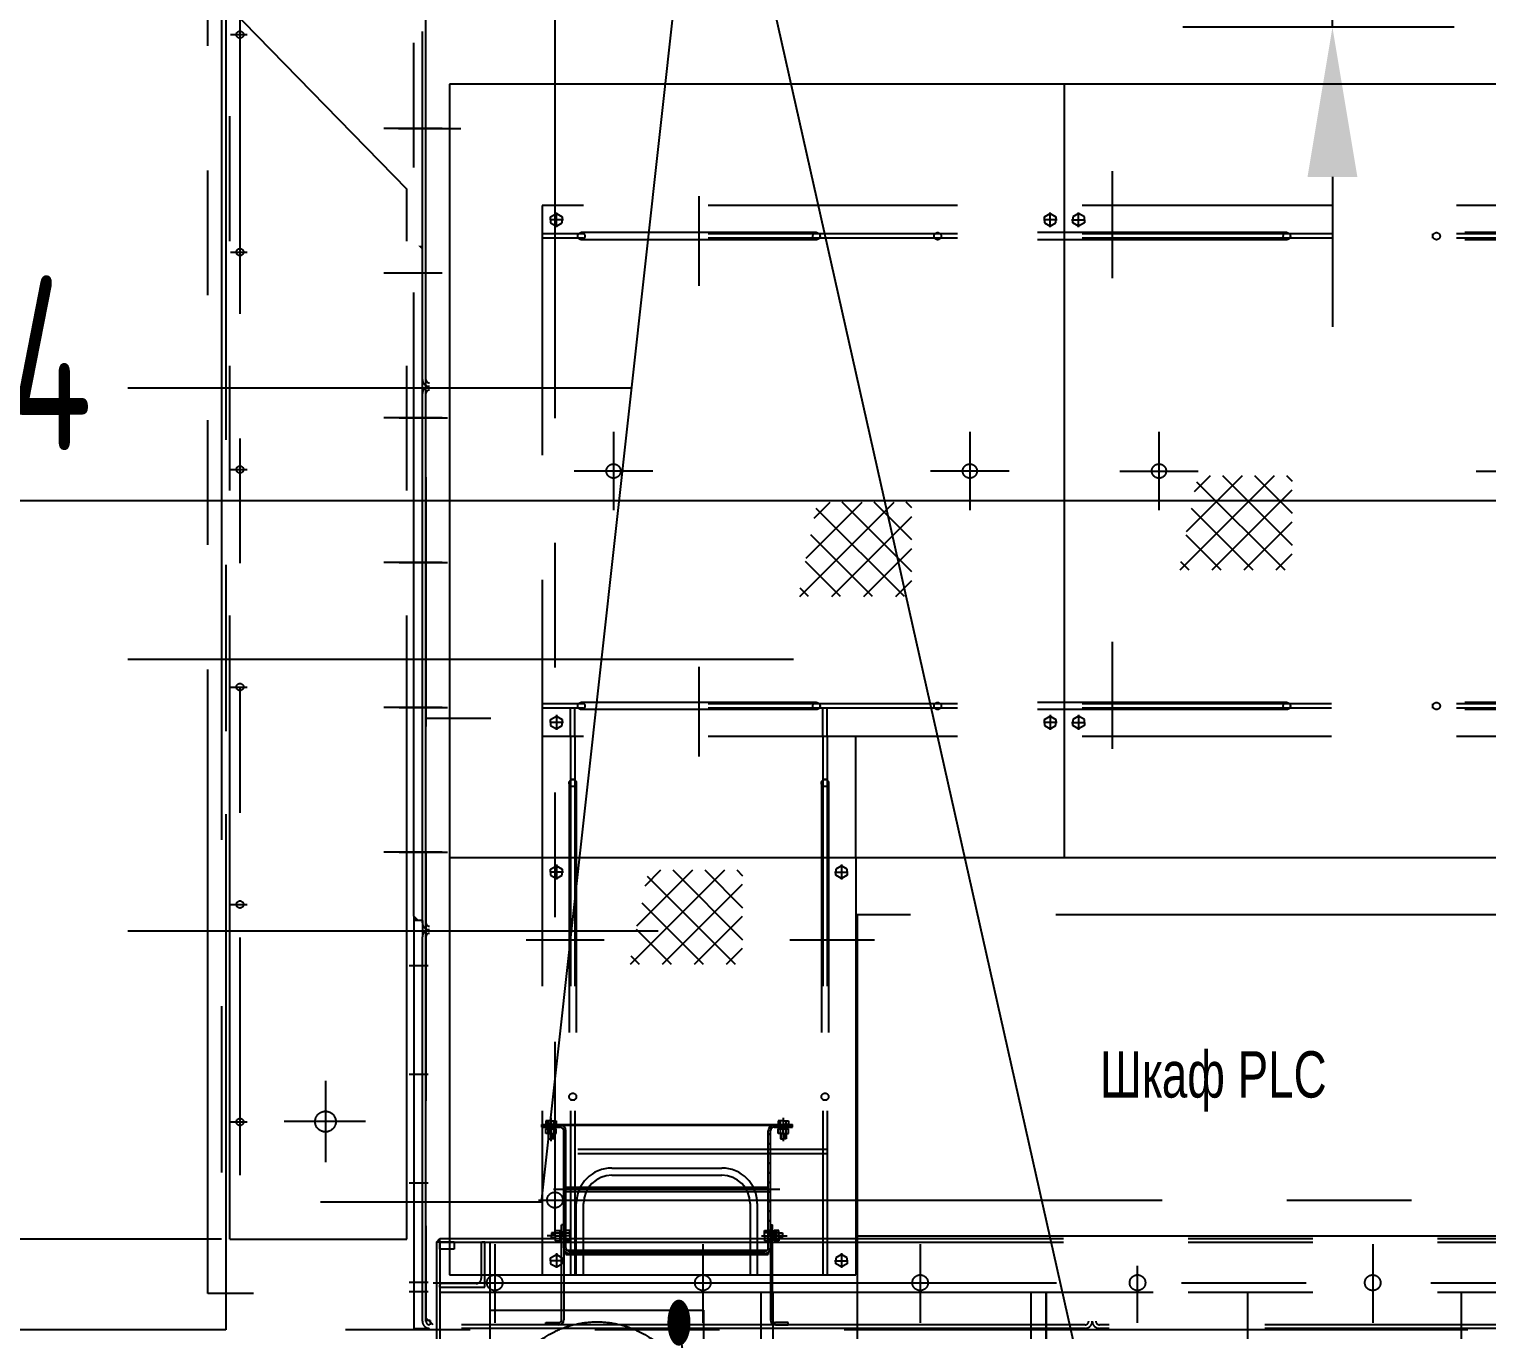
# Model space of a CAD drawing. Header units: millimetres. Extents: x 0 to 29400, y -802 to 20790.
# Drawn here: x 13752 to 15798, y 7170 to 8994 of the extents above; entities that cross this region are included whole.
import ezdxf
from ezdxf.enums import TextEntityAlignment as Align

# ---------------------------------------------------------------- set-up
doc = ezdxf.new("R2010")
doc.units = ezdxf.units.MM
doc.header["$LTSCALE"] = 700
for name, pattern in [('F', [0.75, 0.5, -0.25]), ('G', [2, 1.25, -0.25, 0.25, -0.25]), ('K', [2.5, 1.25, -0.25, 0.25, -0.25, 0.25, -0.25])]:
    doc.linetypes.add(name, pattern=pattern)
for name, color, linetype in [('01', 7, 'Continuous'), ('02', 1, 'Continuous'), ('04', 2, 'F'), ('05', 4, 'G'), ('07', 6, 'K'), ('08', 1, 'Continuous'), ('11', 3, 'Continuous')]:
    doc.layers.add(name, color=color, linetype=linetype)
doc.styles.get("Standard").update_dxf_attribs({"font": 'isocp', "width": 0.707, "bigfont": 'intecad.shx'})
doc.dimstyles.new('INTE', dxfattribs={"dimscale": 70, "dimtxt": 3.5, "dimasz": 3, "dimexe": 3, "dimexo": 0, "dimgap": 1, "dimtad": 1, "dimdec": 0, "dimdsep": 46, "dimtxsty": 'Standard', "dimcen": 0, "dimclrd": 1, "dimclre": 1, "dimclrt": 3, "dimadec": 0, "dimazin": 0, "dimtfac": 1, "dimtdec": 0, "dimtmove": 0, "dimatfit": 0, "dimfxl": 1, "dimarcsym": 0})

# ---------------------------------------------------------------- blocks, each defined once
blk = doc.blocks.new('*D641')
at = {"layer": '02', "color": 1, "linetype": 'Continuous', "lineweight": -2, "ltscale": 1.166667}
for p, q in [((17799.9, 11633.2), (17799.9, 4089.9)), ((4466.3, 10921.1), (4466.3, 4089.9)), ((17589.9, 4299.9), (4676.3, 4299.9))]:
    blk.add_line(p, q, dxfattribs=at)
at = {"layer": '02', "color": 1, "linetype": 'Continuous', "ltscale": 1.166667}
for points in [[(4676.3, 4334.9), (4676.3, 4264.9), (4466.3, 4299.9)], [(17589.9, 4334.9), (17589.9, 4264.9), (17799.9, 4299.9)]]:
    blk.add_solid(points, dxfattribs=at)
at = {"layer": 'Defpoints', "color": 0, "linetype": 'Continuous', "ltscale": 1.166667}
for p in [(17799.9, 11633.2), (4466.3, 10921.1), (4466.3, 4299.9)]:
    blk.add_point(p, dxfattribs=at)
at = {"layer": '02', "color": 3, "linetype": 'Continuous', "ltscale": 1.166667, "insert": (11133.1, 4492.4), "char_height": 245, "attachment_point": 5}
blk.add_mtext('13334', dxfattribs=at)
blk = doc.blocks.new('W4343')
at = {"layer": '07', "color": 6, "linetype": 'K', "ltscale": 1.333333}
for p, q in [((45440.5, -33172.9), (45440.5, -35645.9)), ((45434.5, -33791.9), (45434.5, -35518.9)), ((45434.5, -35518.9), (44164.5, -35518.9)), ((45440.5, -35645.9), (42566.5, -35645.9))]:
    blk.add_line(p, q, dxfattribs=at)
blk = doc.blocks.new('werwerwer')
at = {"layer": '07', "linetype": 'K'}
for points in [[(14834.5, 6247.3), (14840.5, 6241.3), (14840.5, 6247.3)], [(14828.5, 5306.9), (14828.5, 5300.9), (14834.5, 5300.9)]]:
    blk.add_hatch(color=6, dxfattribs=at).paths.add_polyline_path(points)
at = {"layer": '04', "color": 2, "linetype": 'F'}
for p, q in [((14845.5, 5922.9), (14845.5, 7105.9)), ((14807.2, 6411.9), (14894.3, 6411.9)), ((14845.5, 5922.9), (14845.5, 4739.9)), ((14807.8, 5802.9), (14875.7, 5802.9)), ((14807.8, 5599.9), (14875.7, 5599.9)), ((14807.8, 5396.9), (14875.7, 5396.9)), ((14603.5, 4777.9), (14564.5, 4777.9)), ((14851.5, 4739.9), (14845.5, 4739.9)), ((14851.5, 4739.9), (14851.5, 4733.9))]:
    blk.add_line(p, q, dxfattribs=at)
for centre, radius, start, end in [((14850.5, 6059.9), 5, 180, 270), ((14850.5, 6039.9), 5, 90, 180), ((14850.5, 5297.9), 5, 180, 270), ((14850.5, 5277.9), 10, 90, 180), ((14850.5, 5277.9), 5, 90, 180), ((15770.5, 4738.9), 5, 270, 0), ((15770.5, 4738.9), 10, 270, 0)]:
    blk.add_arc(centre, radius, start, end, dxfattribs=at)
at = {"layer": '07', "color": 6, "linetype": 'K'}
for p, q in [((14564.5, 7199.9), (14564.5, 4726.9)), ((14828.5, 5306.9), (14828.5, 7128.9)), ((14840.5, 5300.9), (14840.5, 7122.9)), ((14845.5, 4743.9), (14845.5, 7101.9)), ((14539.5, 4777.9), (14539.5, 7088.9)), ((14584.5, 7027), (14584.5, 4943.6)), ((15026.5, 6880.7), (15026.5, 4865.4)), ((14570.5, 4853.9), (14570.5, 6580.9)), ((14570.5, 6580.9), (14818.5, 6326.9)), ((14840.5, 6059.9), (14840.5, 6547.9)), ((14845.5, 6059.9), (14845.5, 6547.9)), ((14571.2, 6543.4), (14594.4, 6543.4)), ((14868.4, 6411.9), (14786.6, 6411.9)), ((14818.5, 4853.9), (14818.5, 6326.9)), ((14571.2, 6238.4), (14594.4, 6238.4)), ((14868.4, 6208.9), (14786.6, 6208.9)), ((14840.5, 5297.9), (14840.5, 6039.9)), ((14845.5, 5297.9), (14845.5, 6039.9)), ((14868.4, 6005.9), (14786.6, 6005.9)), ((14807.8, 6005.9), (14875.7, 6005.9)), ((14571.2, 5933.4), (14594.4, 5933.4)), ((14868.4, 5802.9), (14786.6, 5802.9)), ((14571.2, 5628.4), (14594.4, 5628.4)), ((14868.4, 5599.9), (14786.6, 5599.9)), ((14845.5, 5584.9), (14936.5, 5584.9)), ((14868.4, 5396.9), (14786.6, 5396.9)), ((14571.2, 5323.4), (14594.4, 5323.4)), ((14828.5, 5306.9), (14828.5, 4728.9)), ((14834.5, 5300.9), (14828.5, 5306.9)), ((14834.5, 5300.9), (14828.5, 5300.9)), ((14840.5, 5300.9), (14834.5, 5300.9)), ((14840.5, 5300.9), (14840.5, 5277.9)), ((14840.5, 4738.9), (14840.5, 5277.9)), ((14845.5, 4738.9), (14845.5, 5277.9)), ((14848.7, 5237.5), (14822.1, 5237.5)), ((14704.5, 5075.9), (14704.5, 4961.8)), ((14848.7, 5085), (14822.1, 5085)), ((14571.2, 5018.4), (14594.4, 5018.4)), ((14760.5, 5018.9), (14646.4, 5018.9)), ((14848.7, 4932.5), (14822.1, 4932.5)), ((15003.4, 4908.9), (17943.2, 4908.9)), ((14570.5, 4853.9), (14570.5, 4857.5)), ((14570.5, 4853.9), (14818.5, 4853.9)), ((14942, 4847.1), (14942, 4736.8)), ((15234, 4847.1), (15234, 4736.8)), ((15539, 4847.1), (15539, 4736.8)), ((16174, 4847.1), (16174, 4736.8)), ((15844, 4736.8), (15844, 4816.5)), ((14848.7, 4793), (14822.1, 4793)), ((14855.5, 4792.9), (18051.5, 4792.9)), ((14564.5, 4777.9), (14539.5, 4777.9)), ((14848.7, 4780), (14822.1, 4780)), ((18057.5, 4726.9), (14564.5, 4726.9)), ((14828.5, 4728.9), (14850.5, 4728.9)), ((14855.5, 4733.9), (14845.5, 4743.9)), ((15770.5, 4733.9), (14850.5, 4733.9)), ((15770.5, 4728.9), (14850.5, 4728.9))]:
    blk.add_line(p, q, dxfattribs=at)
at = {"layer": '07', "color": 6, "linetype": 'K', "ltscale": 1.25}
for p, q in [((17116.5, 4733.9), (15790.5, 4733.9)), ((17116.5, 4728.9), (15790.5, 4728.9))]:
    blk.add_line(p, q, dxfattribs=at)
at = {"layer": '07', "color": 6, "linetype": 'K'}
for centre, radius in [((14584.5, 6543.4), 5), ((14584.5, 6238.4), 5), ((14584.5, 5933.4), 5), ((14584.5, 5628.4), 5), ((14584.5, 5323.4), 5), ((14704.5, 5018.9), 14.5), ((14584.5, 5018.4), 5), ((15026.5, 4908.9), 11), ((14942, 4792.9), 11), ((15234, 4792.9), 11), ((15539, 4792.9), 11), ((15844, 4792.9), 11), ((16174, 4792.9), 11)]:
    blk.add_circle(centre, radius, dxfattribs=at)
for centre, radius, start, end in [((14850.5, 6059.9), 10, 180, 270), ((14850.5, 6039.9), 10, 90, 180), ((14850.5, 5297.9), 10, 180, 270), ((14850.5, 4738.9), 10, 180, 270), ((14850.5, 4738.9), 5, 180, 270)]:
    blk.add_arc(centre, radius, start, end, dxfattribs=at)
at = {"layer": '07', "color": 6, "linetype": 'K', "ltscale": 1.25}
for radius in [10, 5]:
    blk.add_arc((15790.5, 4738.9), radius, 180, 270, dxfattribs=at)
at = {"layer": '07', "color": 6, "linetype": 'K'}
blk.add_blockref('W4343', (-30876, 40372.7), dxfattribs=at)
blk = doc.blocks.new('*D1211')
at = {"layer": '08', "color": 1, "lineweight": -2, "ltscale": 1.166667}
for p, q in [((15581, 9606.9), (15581, 9816.9)), ((15751.9, 9396.9), (15371, 9396.9)), ((15581, 8996.9), (15581, 9396.9)), ((15751.9, 8996.9), (15371, 8996.9)), ((15581, 8786.9), (15581, 8576.9))]:
    blk.add_line(p, q, dxfattribs=at)
at = {"layer": '08', "color": 1, "ltscale": 1.166667}
for points in [[(15546, 9606.9), (15616, 9606.9), (15581, 9396.9)], [(15546, 8786.9), (15616, 8786.9), (15581, 8996.9)]]:
    blk.add_solid(points, dxfattribs=at)
at = {"layer": 'Defpoints', "color": 0, "ltscale": 1.166667}
for p in [(15581, 9396.9), (15751.9, 9396.9), (15751.9, 8996.9)]:
    blk.add_point(p, dxfattribs=at)
at = {"layer": '08', "color": 3, "ltscale": 1.166667, "insert": (15388.5, 9196.9), "char_height": 245, "attachment_point": 5, "rotation": 90}
blk.add_mtext('400', dxfattribs=at)
blk = doc.blocks.new('*D1213')
at = {"layer": '08', "color": 1, "lineweight": -2, "ltscale": 1.166667}
for p, q in [((14913.9, 7751.9), (14913.9, 6343.5)), ((16213.9, 7751.9), (16213.9, 6343.5)), ((15123.9, 6553.5), (16003.9, 6553.5))]:
    blk.add_line(p, q, dxfattribs=at)
at = {"layer": '08', "color": 1, "ltscale": 1.166667}
for points in [[(15123.9, 6588.5), (15123.9, 6518.5), (14913.9, 6553.5)], [(16003.9, 6588.5), (16003.9, 6518.5), (16213.9, 6553.5)]]:
    blk.add_solid(points, dxfattribs=at)
at = {"layer": 'Defpoints', "color": 0, "ltscale": 1.166667}
for p in [(14913.9, 7751.9), (16213.9, 7751.9), (16213.9, 6553.5)]:
    blk.add_point(p, dxfattribs=at)
at = {"layer": '08', "color": 3, "ltscale": 1.166667, "insert": (15563.9, 6746), "char_height": 245, "attachment_point": 5}
blk.add_mtext('1300', dxfattribs=at)
blk = doc.blocks.new('*D1358')
at = {"layer": '08', "color": 1, "lineweight": -2, "ltscale": 1.166667}
for p, q in [((16094.3, 9581.9), (16094.3, 8123.3)), ((12310.3, 9491.2), (12310.3, 8123.3)), ((12520.3, 8333.3), (15884.3, 8333.3))]:
    blk.add_line(p, q, dxfattribs=at)
at = {"layer": '08', "color": 1, "ltscale": 1.166667}
for points in [[(12520.3, 8368.3), (12520.3, 8298.3), (12310.3, 8333.3)], [(15884.3, 8368.3), (15884.3, 8298.3), (16094.3, 8333.3)]]:
    blk.add_solid(points, dxfattribs=at)
at = {"layer": 'Defpoints', "color": 0, "ltscale": 1.166667}
for p in [(16094.3, 9581.9), (12310.3, 9491.2), (16094.3, 8333.3)]:
    blk.add_point(p, dxfattribs=at)
at = {"layer": '08', "color": 3, "ltscale": 1.166667, "insert": (13613.9, 8525.8), "char_height": 245, "attachment_point": 5}
blk.add_mtext('3784', dxfattribs=at)
blk = doc.blocks.new('ASDSD')
at = {"layer": '07', "color": 6, "linetype": 'K'}
for p, q in [((28775, 7241.7), (28780, 7246.7)), ((28775, 7241.7), (28775, 5345.7)), ((28800, 7241.7), (28775, 7241.7)), ((28780, 7246.7), (32497, 7246.7)), ((28780, 7241.7), (28780, 7246.7)), ((28780, 7241.7), (32497, 7241.7)), ((28780, 7241.7), (28780, 5345.7)), ((28780, 7241.7), (28800, 7241.7)), ((28780, 7231.7), (28780, 7241.7)), ((28800, 7241.7), (28800, 7231.7)), ((28843, 7241.7), (28839.5, 7241.7)), ((28843, 7178.7), (28843, 7241.7)), ((28850, 7241.7), (28850, 5345.7)), ((28800, 7231.7), (28780, 7231.7)), ((28838, 7240.2), (28838, 7190.7)), ((28780, 7178.7), (28780, 7182)), ((28831, 7183.7), (28781.7, 7183.7)), ((28780, 7178.7), (28843, 7178.7)), ((28780, 7171.7), (32497, 7171.7)), ((29230.7, 6741.7), (29230.7, 7171.7)), ((29247.7, 6821.7), (29247.7, 7171.7)), ((29280.7, 7171.7), (29780.7, 7171.7)), ((29609.6, 6821.7), (29609.6, 7171.7)), ((29630.7, 6771.7), (29630.7, 7171.7)), ((29630.7, 7171.7), (29630.7, 6741.7)), ((29913.3, 7171.7), (29913.3, 6871.7)), ((30213.3, 6871.7), (30213.3, 7171.7)), ((28850, 7146.4), (29150, 7146.4)), ((29150, 7146.4), (29150, 6846.4))]:
    blk.add_line(p, q, dxfattribs=at)
blk.add_circle((29000.4, 6994.9), 135, dxfattribs=at)
for centre, radius, start, end in [((28839.5, 7240.2), 1.52, 90, 180), ((28781.7, 7182), 1.65, 90.2621, 180), ((28831, 7190.7), 7, 270, 359.8782)]:
    blk.add_arc(centre, radius, start, end, dxfattribs=at)
blk = doc.blocks.new('*U1561')
at = {"layer": '01'}
for p, q in [((0, 8.8), (-8, 4.2)), ((-8, 4.2), (-8, 0)), ((-8, -4.2), (-8, 0)), ((8, 4.2), (0, 8.8)), ((8, 0), (8, 4.2)), ((8, 0), (8, -4.2)), ((0, -8.8), (-8, -4.2)), ((8, -4.2), (0, -8.8))]:
    blk.add_line(p, q, dxfattribs=at)
at = {"layer": '05'}
for p, q in [((-9.9, 0), (9.3, 0)), ((0, -10.6), (0, 10.2))]:
    blk.add_line(p, q, dxfattribs=at)
blk = doc.blocks.new('mnn')
at = {"layer": '02', "linetype": 'Continuous'}
h = blk.add_hatch(dxfattribs=at)
h.set_pattern_fill('ANSI37', color=1, scale=10, style=0)
h.set_pattern_definition([(45, (29000.726, 6468.24), (-22.4506, 22.4506), []), (135, (29000.726, 6468.24), (-22.4506, -22.4506), [])])
h.paths.add_polyline_path([(29565.7, 7169.3), (29433.3, 7169.3), (29406.5, 7037), (29565.7, 7037)])
h = blk.add_hatch(dxfattribs=at)
h.set_pattern_fill('ANSI37', color=1, scale=10, style=0)
h.set_pattern_definition([(45, (28467.126, 6430.815), (-22.4506, 22.4506), []), (135, (28467.126, 6430.815), (-22.4506, -22.4506), [])])
h.paths.add_polyline_path([(29032.1, 7131.9), (28899.7, 7131.9), (28872.9, 6999.6), (29032.1, 6999.6)])
h = blk.add_hatch(dxfattribs=at)
h.set_pattern_fill('ANSI37', color=1, scale=10, style=0)
h.set_pattern_definition([(45, (28229.773, 5915.01), (-22.4506, 22.4506), []), (135, (28229.773, 5915.01), (-22.4506, -22.4506), [])])
h.paths.add_polyline_path([(28794.7, 6616.1), (28662.3, 6616.1), (28635.5, 6483.8), (28794.7, 6483.8)])
at = {"layer": '01'}
for p, q in [((31346.2, 7718.1), (28383.3, 7718.1)), ((28383.3, 7718.1), (28383.3, 6048.1)), ((29246.2, 6633.1), (29246.2, 7718.1)), ((31346.2, 6633.1), (28383.3, 6633.1)), ((28953.3, 6633.1), (28953.3, 6048.1)), ((28611.3, 6198.1), (28765.3, 6198.1)), ((28611.3, 6188.1), (28765.3, 6188.1)), ((28561.3, 6048.1), (28561.3, 6148.1)), ((28571.3, 6048.1), (28571.3, 6148.1)), ((28805.3, 6148.1), (28805.3, 6048.1)), ((28815.3, 6148.1), (28815.3, 6048.1)), ((28383.3, 6048.1), (28815.3, 6048.1)), ((28795.3, 6048.1), (28953.3, 6048.1))]:
    blk.add_line(p, q, dxfattribs=at)
for centre, radius, start, end in [((28611.3, 6148.1), 50, 90, 180), ((28765.3, 6148.1), 50, 0, 90), ((28611.3, 6148.1), 40, 90, 180), ((28765.3, 6148.1), 40, 0, 90)]:
    blk.add_arc(centre, radius, start, end, dxfattribs=at)
at = {"layer": '04', "color": 2, "linetype": 'F'}
for p, q in [((31196.2, 7548.1), (28513.3, 7548.1)), ((31196.2, 7508.1), (28513.3, 7508.1)), ((28563.3, 7502.1), (28563.3, 7508.1)), ((28898.3, 7510.1), (28568.3, 7510.1)), ((28903.3, 7502.1), (28903.3, 7508.1)), ((29063.3, 7502.1), (29063.3, 7508.1)), ((29558.3, 7510.1), (29068.3, 7510.1)), ((29563.3, 7502.1), (29563.3, 7508.1)), ((29763.3, 7502.1), (29763.3, 7508.1)), ((30158.3, 7510.1), (29768.3, 7510.1)), ((31196.2, 7502.1), (28513.3, 7502.1)), ((28898.3, 7500.1), (28568.3, 7500.1)), ((29558.3, 7500.1), (29068.3, 7500.1)), ((30158.3, 7500.1), (29768.3, 7500.1)), ((31196.2, 6849.1), (28513.3, 6849.1)), ((31196.2, 6843.1), (28513.3, 6843.1)), ((28553.3, 6803.1), (28553.3, 6843.1)), ((28559.3, 6803.1), (28559.3, 6843.1)), ((28563.3, 6843.1), (28563.3, 6849.1)), ((28898.3, 6851.1), (28568.3, 6851.1)), ((28898.3, 6841.1), (28568.3, 6841.1)), ((28903.3, 6843.1), (28903.3, 6849.1)), ((28907.3, 6803.1), (28907.3, 6843.1)), ((28913.3, 6803.1), (28913.3, 6843.1)), ((29063.3, 6843.1), (29063.3, 6849.1)), ((29558.3, 6851.1), (29068.3, 6851.1)), ((29558.3, 6841.1), (29068.3, 6841.1)), ((29563.3, 6843.1), (29563.3, 6849.1)), ((29763.3, 6843.1), (29763.3, 6849.1)), ((30158.3, 6851.1), (29768.3, 6851.1)), ((30158.3, 6841.1), (29768.3, 6841.1)), ((31196.2, 6803.1), (28513.3, 6803.1)), ((28907.3, 6803.1), (28907.3, 6048.1)), ((28913.3, 6803.1), (28913.3, 6048.1)), ((28551.3, 6738.1), (28551.3, 6298.1)), ((28559.3, 6743.1), (28553.3, 6743.1)), ((28561.3, 6738.1), (28561.3, 6298.1)), ((28905.3, 6738.1), (28905.3, 6298.1)), ((28913.3, 6743.1), (28907.3, 6743.1)), ((28915.3, 6738.1), (28915.3, 6298.1)), ((28559.3, 6293.1), (28553.3, 6293.1)), ((28913.3, 6293.1), (28907.3, 6293.1)), ((28913.3, 6224.1), (28553.3, 6224.1)), ((28913.3, 6218.1), (28553.3, 6218.1))]:
    blk.add_line(p, q, dxfattribs=at)
at = {"layer": '04'}
for p, q in [((28513.3, 7548.1), (28513.3, 6803.1)), ((28513.3, 6803.1), (28513.3, 6048.1)), ((28553.3, 6803.1), (28553.3, 6048.1)), ((28559.3, 6803.1), (28559.3, 6048.1)), ((28953.3, 6633.1), (28953.3, 6803.1))]:
    blk.add_line(p, q, dxfattribs=at)
at = {"layer": '04', "color": 2, "linetype": 'F'}
for centre, radius in [((28568.3, 7505.1), 5), ((28898.3, 7505.1), 5), ((29068.3, 7505.1), 5), ((29558.3, 7505.1), 5), ((29768.3, 7505.1), 5), ((28613.5, 7175.6), 10), ((29113.5, 7175.6), 10), ((29378.9, 7175.6), 10), ((28568.3, 6846.1), 5), ((28898.3, 6846.1), 5), ((29068.3, 6846.1), 5), ((29558.3, 6846.1), 5), ((29768.3, 6846.1), 5), ((28556.3, 6738.1), 5), ((28910.3, 6738.1), 5), ((28556.3, 6298.1), 5), ((28910.3, 6298.1), 5)]:
    blk.add_circle(centre, radius, dxfattribs=at)
at = {"layer": '05'}
for p, q in [((29313.3, 7596), (29313.3, 7446.2)), ((28733.3, 7561.3), (28733.3, 7435.3)), ((28613.5, 7230.6), (28613.5, 7120.6)), ((29113.5, 7230.6), (29113.5, 7120.6)), ((29378.9, 7230.6), (29378.9, 7120.6)), ((28668.5, 7175.6), (28558.5, 7175.6)), ((29168.5, 7175.6), (29058.5, 7175.6)), ((29323.9, 7175.6), (29433.9, 7175.6)), ((29823.9, 7175.6), (29933.9, 7175.6)), ((29313.3, 6935.9), (29313.3, 6786.1)), ((28733.3, 6901.2), (28733.3, 6775.1)), ((28490.8, 6518.1), (28600.5, 6518.1)), ((28860.9, 6518.1), (28979.6, 6518.1))]:
    blk.add_line(p, q, dxfattribs=at)
at = {"layer": '01', "xscale": -1}
for p in [(28533.3, 7528.1), (29226.2, 7528.1)]:
    blk.add_blockref('*U1561', p, dxfattribs=at)
at = {"layer": '01'}
blk.add_blockref('*U1561', (29266.2, 7528.1), dxfattribs=at)
at = {"layer": '01', "rotation": 180}
for p in [(28533.3, 6823.1), (29226.2, 6823.1), (28533.3, 6613.1), (28533.3, 6068.1)]:
    blk.add_blockref('*U1561', p, dxfattribs=at)
at = {"layer": '01', "xscale": -1, "rotation": 180}
for p in [(29266.2, 6823.1), (28933.3, 6613.1), (28933.3, 6068.1)]:
    blk.add_blockref('*U1561', p, dxfattribs=at)
blk = doc.blocks.new('MNVBC')
at = {"layer": '02'}
h = blk.add_hatch(dxfattribs=at)
h.set_pattern_fill('LINE', color=256, scale=3, angle=-45, style=0)
h.set_pattern_definition([(315, (32002.229, 7151.241), (6.73519, 6.73519), [])])
h.paths.add_polyline_path([(32511.1, 5374.4), (32511.1, 5456.4, 0.414214), (32503.1, 5464.4), (32490.1, 5464.4), (32490.1, 5461.4), (32496.3, 5461.4), (32503.1, 5461.4, -0.414214), (32508.1, 5456.4), (32508.1, 5374.4)])
h.paths.add_polyline_path([(32511.1, 5309.4), (32511.1, 5316.6), (32511.1, 5374.4), (32508.1, 5374.4), (32508.1, 5309.4)])
h.paths.add_polyline_path([(32516.1, 5284.4), (32701.4, 5284.4), (32700.4, 5287.4), (32516.1, 5287.4, -0.414214), (32511.1, 5292.4), (32511.1, 5309.4), (32508.1, 5309.4), (32508.1, 5292.4, 0.414214)])
h.paths.add_polyline_path([(32790.1, 5284.4, 0.414214), (32798.1, 5292.4), (32798.1, 5309.4), (32795.1, 5309.4), (32795.1, 5302.2), (32795.1, 5292.4, -0.414214), (32790.1, 5287.4), (32700.4, 5287.4), (32701.4, 5284.4)])
h.paths.add_polyline_path([(32798.1, 5309.4), (32798.1, 5324.4), (32798.1, 5374.4), (32795.1, 5374.4), (32795.1, 5309.4)])
h.paths.add_polyline_path([(32798.1, 5374.4), (32798.1, 5456.4, -0.414214), (32803.1, 5461.4), (32816.1, 5461.4), (32816.1, 5463.5), (32816.1, 5464.4), (32803.1, 5464.4, 0.414214), (32795.1, 5456.4), (32795.1, 5374.4)])
h.paths.add_polyline_path([(32822.3, 5461.4), (32829.1, 5461.4), (32829.1, 5464.4), (32816.1, 5464.4), (32816.1, 5461.4)])
h.paths.add_polyline_path([(32490.1, 5461.4), (32490.1, 5463.5), (32490.1, 5464.4), (32477.1, 5464.4), (32477.1, 5461.4)])
at = {"layer": '01'}
for p, q in [((32477.1, 5465.4), (32829.1, 5465.4)), ((32477.1, 5461.4), (32477.1, 5465.4)), ((32477.1, 5464.4), (32829.1, 5464.4)), ((32477.1, 5464.4), (32503.1, 5464.4)), ((32490.1, 5470.7), (32482.9, 5470.7)), ((32482.9, 5470.7), (32482.9, 5465.4)), ((32482.9, 5465.4), (32490.1, 5465.4)), ((32486.1, 5465.4), (32486.1, 5470.7)), ((32486.1, 5461.6), (32490.1, 5461.6)), ((32490.1, 5470.7), (32497.3, 5470.7)), ((32497.3, 5465.4), (32490.1, 5465.4)), ((32494.1, 5465.4), (32494.1, 5470.7)), ((32497.3, 5470.7), (32497.3, 5465.4)), ((32803.1, 5464.4), (32829.1, 5464.4)), ((32816.1, 5470.7), (32808.9, 5470.7)), ((32808.9, 5470.7), (32808.9, 5465.4)), ((32808.9, 5465.4), (32816.1, 5465.4)), ((32812.1, 5465.4), (32812.1, 5470.7)), ((32816.1, 5470.7), (32823.3, 5470.7)), ((32823.3, 5465.4), (32816.1, 5465.4)), ((32820.1, 5465.4), (32820.1, 5470.7)), ((32823.3, 5470.7), (32823.3, 5465.4)), ((32829.1, 5461.4), (32829.1, 5465.4)), ((32477.1, 5461.4), (32503.1, 5461.4)), ((32482.9, 5459.3), (32490.1, 5459.3)), ((32482.9, 5452.5), (32482.9, 5459.3)), ((32490.1, 5452.5), (32482.9, 5452.5)), ((32484, 5461.4), (32490.1, 5461.4)), ((32484, 5459.3), (32484, 5461.4)), ((32490.1, 5459.3), (32484, 5459.3)), ((32486.1, 5452.5), (32486.1, 5459.3)), ((32486.1, 5452.5), (32486.1, 5445.4)), ((32486.1, 5445.4), (32490.1, 5445.4)), ((32490.1, 5461.4), (32488.9, 5459.3)), ((32490.1, 5459.3), (32491.3, 5461.4)), ((32496.3, 5461.4), (32490.1, 5461.4)), ((32490.1, 5459.3), (32496.3, 5459.3)), ((32497.3, 5459.3), (32490.1, 5459.3)), ((32490.1, 5452.5), (32497.3, 5452.5)), ((32494.1, 5445.4), (32490.1, 5445.4)), ((32494.1, 5452.5), (32494.1, 5459.3)), ((32494.1, 5452.5), (32494.1, 5445.4)), ((32496.3, 5459.3), (32496.3, 5461.4)), ((32497.3, 5452.5), (32497.3, 5459.3)), ((32508.1, 5292.4), (32508.1, 5456.4)), ((32511.1, 5292.4), (32511.1, 5456.4)), ((32795.1, 5292.4), (32795.1, 5456.4)), ((32798.1, 5292.4), (32798.1, 5456.4)), ((32803.1, 5461.4), (32829.1, 5461.4)), ((32808.9, 5459.3), (32816.1, 5459.3)), ((32808.9, 5452.5), (32808.9, 5459.3)), ((32816.1, 5452.5), (32808.9, 5452.5)), ((32810, 5461.4), (32816.1, 5461.4)), ((32810, 5459.3), (32810, 5461.4)), ((32816.1, 5459.3), (32810, 5459.3)), ((32812.1, 5452.5), (32812.1, 5459.3)), ((32812.1, 5452.5), (32812.1, 5445.4)), ((32812.1, 5445.4), (32816.1, 5445.4)), ((32816.1, 5459.3), (32814.9, 5461.4)), ((32822.3, 5461.4), (32816.1, 5461.4)), ((32816.1, 5461.4), (32817.3, 5459.3)), ((32823.3, 5459.3), (32816.1, 5459.3)), ((32816.1, 5459.3), (32822.3, 5459.3)), ((32816.1, 5452.5), (32823.3, 5452.5)), ((32820.1, 5445.4), (32816.1, 5445.4)), ((32820.1, 5452.5), (32820.1, 5459.3)), ((32820.1, 5452.5), (32820.1, 5445.4)), ((32822.3, 5459.3), (32822.3, 5461.4)), ((32823.3, 5452.5), (32823.3, 5459.3)), ((32505.1, 5191.4), (32505.1, 5324.4)), ((32508.1, 5324.4), (32505.1, 5324.4)), ((32508.1, 5324.4), (32508.1, 5191.4)), ((32798.1, 5324.4), (32798.1, 5191.4)), ((32798.1, 5324.4), (32801.1, 5324.4)), ((32801.1, 5191.4), (32801.1, 5324.4)), ((32496.2, 5313.4), (32491.1, 5313.4)), ((32491.1, 5313.4), (32491.1, 5309.4)), ((32491.1, 5305.4), (32491.1, 5309.4)), ((32496.2, 5305.4), (32491.1, 5305.4)), ((32496.2, 5309.4), (32496.2, 5316.6)), ((32496.2, 5316.6), (32503, 5316.6)), ((32496.2, 5313.4), (32503, 5313.4)), ((32496.2, 5309.4), (32496.2, 5302.2)), ((32496.2, 5305.4), (32503, 5305.4)), ((32496.2, 5302.2), (32503, 5302.2)), ((32503, 5316.6), (32503, 5309.4)), ((32503, 5315.5), (32505.1, 5315.5)), ((32503, 5309.4), (32503, 5315.5)), ((32503, 5309.4), (32505.1, 5310.6)), ((32505.1, 5309.4), (32503, 5308.2)), ((32503, 5302.2), (32503, 5309.4)), ((32503, 5309.4), (32503, 5303.2)), ((32503, 5303.2), (32505.1, 5303.2)), ((32505.1, 5315.5), (32505.1, 5309.4)), ((32505.1, 5315.5), (32505.1, 5309.4)), ((32505.1, 5315.5), (32505.1, 5309.4)), ((32505.1, 5303.2), (32505.1, 5309.4)), ((32505.1, 5303.2), (32505.1, 5309.4)), ((32505.1, 5303.2), (32505.1, 5309.4)), ((32516.4, 5316.6), (32511.1, 5316.6)), ((32511.1, 5313.4), (32516.4, 5313.4)), ((32511.1, 5305.4), (32516.4, 5305.4)), ((32516.4, 5302.2), (32511.1, 5302.2)), ((32516.4, 5309.4), (32516.4, 5316.6)), ((32516.4, 5309.4), (32516.4, 5302.2)), ((32789.8, 5316.6), (32795.1, 5316.6)), ((32789.8, 5309.4), (32789.8, 5316.6)), ((32795.1, 5313.4), (32789.8, 5313.4)), ((32789.8, 5309.4), (32789.8, 5302.2)), ((32795.1, 5305.4), (32789.8, 5305.4)), ((32789.8, 5302.2), (32795.1, 5302.2)), ((32795.1, 5316.6), (32795.1, 5309.4)), ((32795.1, 5302.2), (32795.1, 5309.4)), ((32803.2, 5315.5), (32801.1, 5315.5)), ((32801.1, 5315.5), (32801.1, 5309.4)), ((32803.2, 5309.4), (32801.1, 5310.6)), ((32801.1, 5309.4), (32803.2, 5308.2)), ((32801.1, 5303.2), (32801.1, 5309.4)), ((32803.2, 5303.2), (32801.1, 5303.2)), ((32803.2, 5316.6), (32803.2, 5309.4)), ((32810, 5316.6), (32803.2, 5316.6)), ((32803.2, 5309.4), (32803.2, 5315.5)), ((32810, 5313.4), (32803.2, 5313.4)), ((32803.2, 5309.4), (32803.2, 5303.2)), ((32803.2, 5302.2), (32803.2, 5309.4)), ((32810, 5305.4), (32803.2, 5305.4)), ((32810, 5302.2), (32803.2, 5302.2)), ((32806, 5315.5), (32806, 5309.4)), ((32806, 5303.2), (32806, 5309.4)), ((32810, 5309.4), (32810, 5316.6)), ((32810, 5313.4), (32815.1, 5313.4)), ((32810, 5309.4), (32810, 5302.2)), ((32810, 5305.4), (32815.1, 5305.4)), ((32815.1, 5313.4), (32815.1, 5309.4)), ((32815.1, 5305.4), (32815.1, 5309.4)), ((32511.1, 5282.9), (32795.1, 5282.9)), ((32512.5, 5288.9), (32793.7, 5288.9)), ((32516.1, 5287.4), (32790.1, 5287.4)), ((32516.1, 5284.4), (32790.1, 5284.4)), ((32483.1, 5187.4), (32501.1, 5187.4)), ((32483.1, 5184.4), (32483.1, 5187.4)), ((32501.1, 5184.4), (32483.1, 5184.4)), ((32823.1, 5187.4), (32805.1, 5187.4)), ((32805.1, 5184.4), (32823.1, 5184.4)), ((32823.1, 5184.4), (32823.1, 5187.4))]:
    blk.add_line(p, q, dxfattribs=at)
at = {"layer": '01', "color": 7, "linetype": 'Continuous'}
for p, q in [((32511.1, 5377.4), (32795.1, 5377.4)), ((32511.1, 5371.4), (32795.1, 5371.4)), ((32511.1, 5286.1), (32511.1, 5282.9)), ((32795.1, 5286.1), (32795.1, 5282.9))]:
    blk.add_line(p, q, dxfattribs=at)
at = {"layer": '01'}
for centre, radius, start, end in [((32503.1, 5456.4), 8, 0, 90), ((32803.1, 5456.4), 8, 90, 180), ((32503.1, 5456.4), 5, 0, 90), ((32803.1, 5456.4), 5, 90, 180), ((32516.1, 5292.4), 8, 180, 270), ((32516.1, 5292.4), 5, 180, 270), ((32790.1, 5292.4), 5, 270, 0), ((32790.1, 5292.4), 8, 270, 0), ((32501.1, 5191.4), 4, 270, 0), ((32501.1, 5191.4), 7, 270, 0), ((32805.1, 5191.4), 7, 180, 270), ((32805.1, 5191.4), 4, 180, 270)]:
    blk.add_arc(centre, radius, start, end, dxfattribs=at)
at = {"layer": '02'}
for p, q in [((32487.1, 5445.4), (32487.1, 5452.5)), ((32493.1, 5445.4), (32493.1, 5452.5)), ((32813.1, 5445.4), (32813.1, 5452.5)), ((32819.1, 5445.4), (32819.1, 5452.5)), ((32491.1, 5312.4), (32496.2, 5312.4)), ((32491.1, 5306.4), (32496.2, 5306.4)), ((32815.1, 5312.4), (32810, 5312.4)), ((32815.1, 5306.4), (32810, 5306.4))]:
    blk.add_line(p, q, dxfattribs=at)
at = {"layer": '05'}
for p, q in [((32490.1, 5474.8), (32490.1, 5441.8)), ((32490.1, 5457.2), (32490.1, 5463.5)), ((32816.1, 5474.8), (32816.1, 5441.8)), ((32816.1, 5473.7), (32816.1, 5441.8)), ((32816.1, 5457.2), (32816.1, 5463.5)), ((32490.1, 5451.4), (32490.1, 5460.3)), ((32816.1, 5451.4), (32816.1, 5460.3)), ((32493.8, 5374.4), (32811.5, 5374.4)), ((32517.6, 5309.4), (32484.6, 5309.4)), ((32495.2, 5309.4), (32504.1, 5309.4)), ((32500.9, 5309.4), (32507.2, 5309.4)), ((32785.6, 5309.4), (32818.7, 5309.4)), ((32786.7, 5309.4), (32818.7, 5309.4)), ((32788.6, 5309.4), (32821.7, 5309.4)), ((32805.3, 5309.4), (32799, 5309.4)), ((32811.1, 5309.4), (32802.2, 5309.4))]:
    blk.add_line(p, q, dxfattribs=at)

msp = doc.modelspace()

# ---------------------------------------------------------------- linework, layer by layer
at = {"layer": '02', "ltscale": 1.166667}
for p, q in [((14636.3, 9739.9), (16090, 3269.4)), ((14664, 7176.9), (15196.5, 3269.4))]:
    msp.add_line(p, q, dxfattribs=at)
at = {"layer": '05', "ltscale": 1.166667}
for p, q in [((14597.3, 8490.9), (13890.6, 8490.9)), ((14824.7, 8109.9), (13890.6, 8109.9)), ((14635, 7728.9), (13890.6, 7728.9))]:
    msp.add_line(p, q, dxfattribs=at)
at = {"layer": '07', "color": 6, "linetype": 'K', "ltscale": 1.166667}
msp.add_lwpolyline([(14913.9, 7301.9), (16213.9, 7301.9), (16213.9, 7751.9), (14913.9, 7751.9)], close=True, dxfattribs=at)

# ---------------------------------------------------------------- block references
at = {"layer": '02', "ltscale": 1.166667}
msp.add_blockref('ASDSD', (-14451.4, 51.2), dxfattribs=at)
at = {"layer": '05', "ltscale": 1.166667}
msp.add_blockref('mnn', (-14041.3, 1198.8), dxfattribs=at)
at = {"layer": '11', "color": 3, "linetype": 'Continuous', "ltscale": 1.166667}
msp.add_blockref('werwerwer', (-536.5, 2443.1), dxfattribs=at)
at = {"layer": '11', "ltscale": 1.166667}
msp.add_blockref('MNVBC', (-18005.7, 1992.6), dxfattribs=at)

# ---------------------------------------------------------------- texts
at = {"layer": '01', "insert": (15254.7, 7560.7), "char_height": 65, "attachment_point": 1}
msp.add_mtext('{\\fArial|b0|i0|c204|p34;\\C3;Шкаф \\fArial|b0|i0|c0|p34;PLC}', dxfattribs=at)
at = {"layer": '02', "ltscale": 1.166667, "width": 0.605172}
msp.add_text('●', height=60, dxfattribs=at).set_placement((14646, 7146.9), (14682, 7146.9), align=Align.FIT)

# ---------------------------------------------------------------- dimensions: what is measured, and where the dimension line sits
at = {"layer": '02', "color": 1, "linetype": 'Continuous', "ltscale": 1.166667}
dim = msp.add_linear_dim(base=(4466.3, 4299.9), p1=(17799.9, 11633.2), p2=(4466.3, 10921.1), dimstyle='INTE', dxfattribs=at)
dim.commit()
dim.dimension.update_dxf_attribs({"geometry": '*D641', "text_midpoint": (11133.1, 4492.4)})
at = {"layer": '08', "ltscale": 1.166667}
dim = msp.add_linear_dim(base=(15581, 9396.9), p1=(15751.9, 8996.9), p2=(15751.9, 9396.9), angle=90, dimstyle='INTE', dxfattribs=at)
dim.commit()
dim.dimension.update_dxf_attribs({"geometry": '*D1211', "text_midpoint": (15581, 9196.9), "dimtype": 160})
for base, p1, p2, picture, middle in [((16094.3, 8333.3), (12310.3, 9491.2), (16094.3, 9581.9), '*D1358', (13613.9, 8333.3)), ((16213.9, 6553.5), (14913.9, 7751.9), (16213.9, 7751.9), '*D1213', (15563.9, 6553.5))]:
    dim = msp.add_linear_dim(base=base, p1=p1, p2=p2, dimstyle='INTE', dxfattribs=at)
    dim.commit()
    dim.dimension.update_dxf_attribs({"geometry": picture, "text_midpoint": middle, "dimtype": 160})

# ---------------------------------------------------------------- leaders
at = {"layer": '01', "ltscale": 1.166667, "annotation_type": 0, "has_hookline": 1, "hookline_direction": 1, "text_width": 29.7}
msp.add_leader([(15334.3, 10171.9), (14571.2, 10398.8), (14745.8, 9832), (14470.7, 7348.9), (14260.7, 7348.9)], dimstyle='INTE', dxfattribs=at)

doc.saveas('drawing.dxf')
